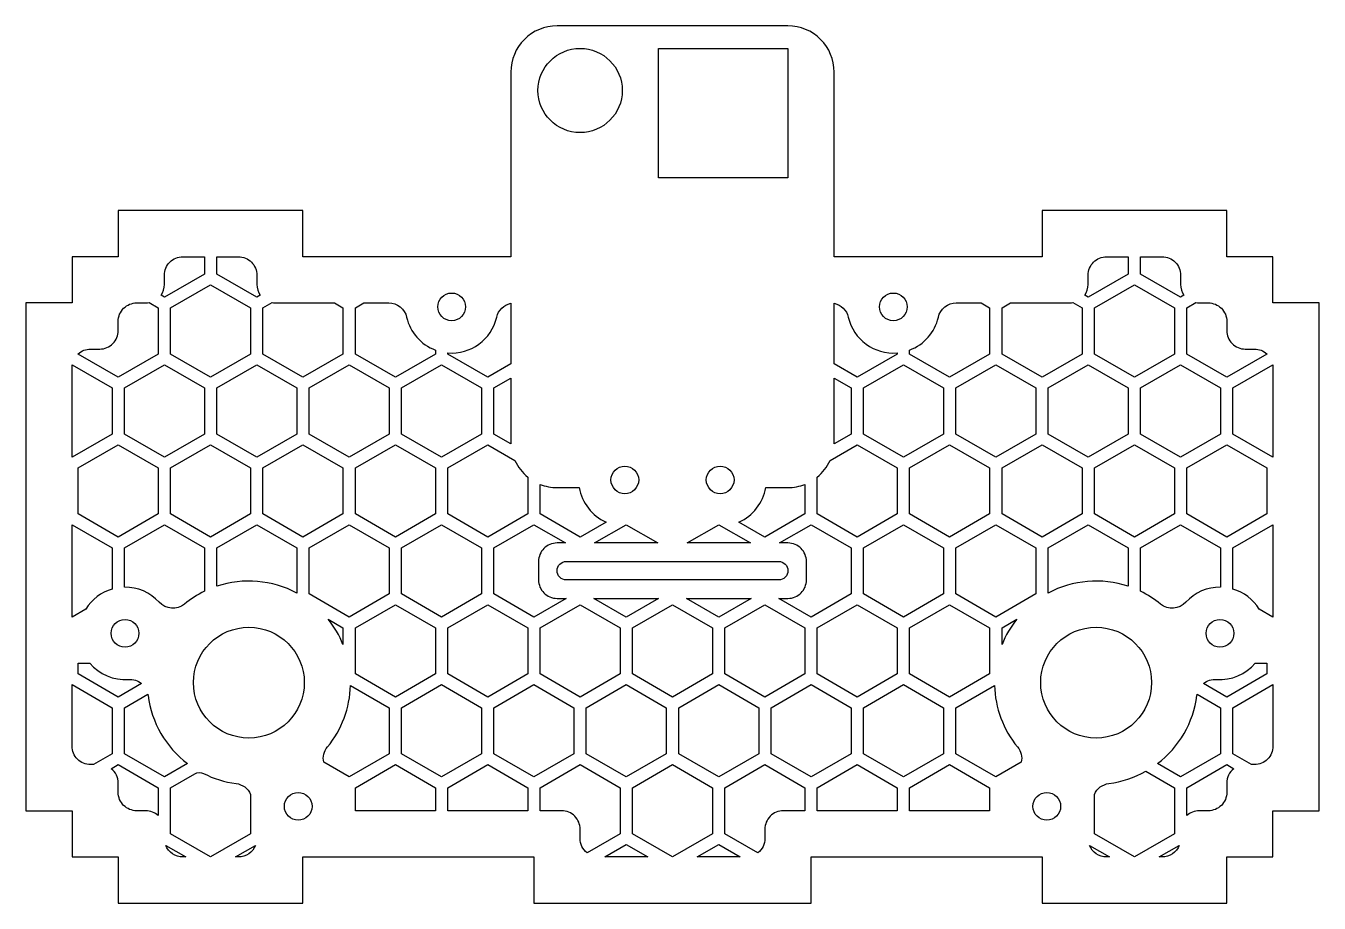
# Model space of a CAD drawing. Header units: millimetres. Extents: x -55 to 85, y 0 to 95.
import ezdxf

# ---------------------------------------------------------------- set-up
doc = ezdxf.new("R2010")
doc.units = ezdxf.units.MM

msp = doc.modelspace()

# ---------------------------------------------------------------- linework, layer by layer
for points in [[(-25, 70), (-25, 75), (-45, 75), (-45, 70), (-50, 70), (-50, 65), (-55, 65), (-55, 10), (-50, 10), (-50, 5), (-45, 5), (-45, 0), (-25, 0), (-25, 5), (0, 5), (0, 0), (30, 0), (30, 5), (55, 5), (55, 0), (75, 0), (75, 5), (80, 5), (80, 10), (85, 10), (85, 65), (80, 65), (80, 70), (75, 70), (75, 75), (55, 75), (55, 70), (32.5, 70), (32.5, 90, 0.414214), (27.5, 95), (2.5, 95, 0.414214), (-2.5, 90), (-2.5, 70)], [(-40, 65.62), (-40.37, 65.84, 0.156392), (-40, 67), (-40, 68, -0.414214), (-38, 70), (-35.67, 70), (-35.67, 68.12)], [(-32, 70, -0.414214), (-30, 68), (-30, 67, 0.156391), (-29.63, 65.84), (-30, 65.62), (-34.33, 68.12), (-34.33, 70)], [(60, 68, -0.414214), (62, 70), (64.33, 70), (64.33, 68.12), (60, 65.62), (59.63, 65.84, 0.156391), (60, 67)], [(68, 70, -0.414214), (70, 68), (70, 67, 0.156392), (70.37, 65.84), (70, 65.62), (65.67, 68.12), (65.67, 70)], [(-45, 63, -0.414214), (-43, 65), (-42, 65, 0.043421), (-41.65, 65.03), (-40.67, 64.46), (-40.67, 59.46), (-45, 56.96), (-49.33, 59.46), (-49.33, 59.49, -0.183929), (-48, 60), (-47, 60, 0.414214), (-45, 62)], [(-29.33, 64.46), (-28.35, 65.03, 0.043422), (-28, 65), (-21.6, 65), (-20.67, 64.46), (-20.67, 59.46), (-25, 56.96), (-29.33, 59.46)], [(-19.33, 64.46), (-18.4, 65), (-15.72, 65, -0.349383), (-13.78, 63.45, 0.250894), (-10.67, 59.89), (-10.67, 59.46), (-15, 56.96), (-19.33, 59.46)], [(-9.33, 59.46), (-9.33, 59.59, 0.373573), (-4.03, 63.45, -0.291231), (-2.5, 64.96), (-2.5, 58.4), (-5, 56.96)], [(32.5, 64.96, -0.291231), (34.03, 63.45, 0.373573), (39.33, 59.59), (39.33, 59.46), (35, 56.96), (32.5, 58.4)], [(45.72, 65), (48.4, 65), (49.33, 64.46), (49.33, 59.46), (45, 56.96), (40.67, 59.46), (40.67, 59.89, 0.250894), (43.78, 63.45, -0.349383)], [(51.6, 65), (58, 65, 0.043422), (58.35, 65.03), (59.33, 64.46), (59.33, 59.46), (55, 56.96), (50.67, 59.46), (50.67, 64.46)], [(75, 63), (75, 62, 0.414214), (77, 60), (78, 60, -0.183929), (79.33, 59.49), (79.33, 59.46), (75, 56.96), (70.67, 59.46), (70.67, 64.46), (71.65, 65.03, 0.043421), (72, 65), (73, 65, -0.414214)], [(-2.5, 56.86), (-2.5, 50, 0.012968), (-2.49, 49.74), (-4.33, 50.8), (-4.33, 55.8)], [(32.49, 49.74, 0.012968), (32.5, 50), (32.5, 56.86), (34.33, 55.8), (34.33, 50.8)], [(-9.33, 47.14), (-5, 49.64), (-2.06, 47.94, 0.115468), (-0.67, 46.13), (-0.67, 42.14), (-5, 39.64), (-9.33, 42.14)], [(39.33, 47.14), (39.33, 42.14), (35, 39.64), (30.67, 42.14), (30.67, 46.13, 0.115468), (32.06, 47.94), (35, 49.64)], [(0.67, 42.14), (0.67, 45.35, 0.093959), (2.5, 45), (4.91, 45, 0.251602), (7.81, 41.26), (5, 39.64)], [(29.33, 42.14), (25, 39.64), (22.19, 41.26, 0.251602), (25.09, 45), (27.5, 45, 0.093959), (29.33, 45.35)], [(-45.67, 38.48), (-45.67, 34.01, 0.185154), (-48.51, 31.84), (-50, 30.98), (-50, 40.98)], [(-35.67, 38.48), (-35.67, 33.77, 0.058333), (-37.82, 32.39, -0.398286), (-40.57, 32.59, 0.214381), (-44.33, 34.21), (-44.33, 38.48), (-40, 40.98)], [(-30, 40.98), (-25.67, 38.48), (-25.67, 33.58, 0.205914), (-34.33, 34.31), (-34.33, 38.48)], [(-4.33, 38.48), (0, 40.98), (3.43, 39), (2.5, 39, 0.414214), (0.5, 37), (0.5, 35, 0.414214), (2.5, 33), (3.5, 33), (0, 30.98), (-4.33, 33.48)], [(27.5, 39), (26.57, 39), (30, 40.98), (34.33, 38.48), (34.33, 33.48), (30, 30.98), (26.5, 33), (27.5, 33, 0.414214), (29.5, 35), (29.5, 37, 0.414214)], [(55.67, 38.48), (60, 40.98), (64.33, 38.48), (64.33, 34.31, 0.205914), (55.67, 33.58)], [(70.57, 32.59, -0.398286), (67.82, 32.39, 0.058333), (65.67, 33.77), (65.67, 38.48), (70, 40.98), (74.33, 38.48), (74.33, 34.21, 0.214381)], [(80, 30.98), (78.51, 31.84, 0.185154), (75.67, 34.01), (75.67, 38.48), (80, 40.98)], [(3.5, 35, -1), (3.5, 37), (26.5, 37, -1), (26.5, 35)], [(-22.26, 30.74), (-20.67, 29.82), (-20.67, 28.02, 0.071939)], [(50.67, 29.82), (52.26, 30.74, 0.071939), (50.67, 28.02)], [(-49.33, 26), (-48.09, 26, 0.240581), (-43.9, 24.23, -0.192985), (-42.48, 23.78), (-45, 22.32), (-49.33, 24.82)], [(72.48, 23.78, -0.192985), (73.9, 24.23, 0.240581), (78.09, 26), (79.33, 26), (79.33, 24.82), (75, 22.32)], [(-50, 23.66), (-45.67, 21.16), (-45.67, 16.16), (-47.68, 15), (-48, 15, -0.414214), (-50, 17)], [(-44.33, 21.16), (-41.79, 22.63, -0.0176), (-41.77, 22.49, 0.201719), (-37.5, 15.11), (-40, 13.66), (-44.33, 16.16)], [(-20, 13.66), (-22.76, 15.25, -0.224283), (-22.35, 16.91, 0.166228), (-19.86, 23.58), (-15.67, 21.16), (-15.67, 16.16)], [(52.35, 16.91, -0.224283), (52.76, 15.25), (50, 13.66), (45.67, 16.16), (45.67, 21.16), (49.86, 23.58, 0.166228)], [(71.79, 22.63), (74.33, 21.16), (74.33, 16.16), (70, 13.66), (67.5, 15.11, 0.201719), (71.77, 22.49, -0.0176)], [(77.68, 15), (75.67, 16.16), (75.67, 21.16), (80, 23.66), (80, 17, -0.414214), (78, 15)], [(-45.75, 14.56), (-45, 15), (-40.67, 12.5), (-40.67, 9.49, 0.183926), (-42, 10), (-43, 10, -0.414214), (-45, 12), (-45, 13, 0.228437)], [(-36.72, 14.01, -0.251824), (-35.77, 14.04, 0.084309), (-32.25, 12.96, -0.2636), (-30.67, 11.78), (-30.67, 7.5), (-35, 5), (-39.33, 7.5), (-39.33, 12.5)], [(5, 7), (5, 8, 0.414214), (3, 10), (0.67, 10), (0.67, 12.5), (5, 15), (9.33, 12.5), (9.33, 7.5), (5.75, 5.44, -0.228436)], [(24.25, 5.44), (20.67, 7.5), (20.67, 12.5), (25, 15), (29.33, 12.5), (29.33, 10), (27, 10, 0.414214), (25, 8), (25, 7, -0.228436)], [(60.67, 11.78, -0.2636), (62.25, 12.96, 0.096442), (66.24, 14.28), (69.33, 12.5), (69.33, 7.5), (65, 5), (60.67, 7.5)], [(73, 10), (72, 10, 0.183926), (70.67, 9.49), (70.67, 12.5), (75, 15), (75.75, 14.56, 0.228437), (75, 13), (75, 12, -0.414214)], [(-38, 5, -0.306667), (-39.86, 6.26), (-37.68, 5)], [(-32.32, 5), (-30.14, 6.26, -0.306667), (-32, 5)], [(62, 5, -0.306667), (60.14, 6.26), (62.32, 5)], [(69.86, 6.26, -0.306667), (68, 5), (67.68, 5)]]:
    msp.add_lwpolyline(points, format="xyb", close=True)
for points in [[(27.5, 92.56), (27.5, 78.56), (13.5, 78.56), (13.5, 92.56)], [(-30.67, 64.46), (-30.67, 59.46), (-35, 56.96), (-39.33, 59.46), (-39.33, 64.46), (-35, 66.96)], [(60.67, 64.46), (65, 66.96), (69.33, 64.46), (69.33, 59.46), (65, 56.96), (60.67, 59.46)], [(-50, 48.3), (-49.98, 58.29), (-45.67, 55.8), (-45.67, 50.8)], [(-44.33, 55.8), (-40, 58.3), (-35.67, 55.8), (-35.67, 50.8), (-40, 48.3), (-44.33, 50.8)], [(-34.33, 55.8), (-30, 58.3), (-25.67, 55.8), (-25.67, 50.8), (-30, 48.3), (-34.33, 50.8)], [(-24.33, 55.8), (-20, 58.3), (-15.67, 55.8), (-15.67, 50.8), (-20, 48.3), (-24.33, 50.8)], [(-10, 48.3), (-14.33, 50.8), (-14.33, 55.8), (-10, 58.3), (-5.67, 55.8), (-5.67, 50.8)], [(44.33, 55.8), (44.33, 50.8), (40, 48.3), (35.67, 50.8), (35.67, 55.8), (40, 58.3)], [(54.33, 55.8), (54.33, 50.8), (50, 48.3), (45.67, 50.8), (45.67, 55.8), (50, 58.3)], [(55.67, 55.8), (60, 58.3), (64.33, 55.8), (64.33, 50.8), (60, 48.3), (55.67, 50.8)], [(74.33, 50.8), (70, 48.3), (65.67, 50.8), (65.67, 55.8), (70, 58.3), (74.33, 55.8)], [(75.67, 55.8), (79.98, 58.29), (80, 48.3), (75.67, 50.8)], [(-40.67, 42.14), (-45, 39.64), (-49.33, 42.14), (-49.33, 47.14), (-45, 49.64), (-40.67, 47.14)], [(-30.67, 42.14), (-35, 39.64), (-39.33, 42.14), (-39.33, 47.14), (-35, 49.64), (-30.67, 47.14)], [(-20.67, 42.14), (-25, 39.64), (-29.33, 42.14), (-29.33, 47.14), (-25, 49.64), (-20.67, 47.14)], [(-10.67, 42.14), (-15, 39.64), (-19.33, 42.14), (-19.33, 47.14), (-15, 49.64), (-10.67, 47.14)], [(49.33, 42.14), (45, 39.64), (40.67, 42.14), (40.67, 47.14), (45, 49.64), (49.33, 47.14)], [(59.33, 42.14), (55, 39.64), (50.67, 42.14), (50.67, 47.14), (55, 49.64), (59.33, 47.14)], [(69.33, 42.14), (65, 39.64), (60.67, 42.14), (60.67, 47.14), (65, 49.64), (69.33, 47.14)], [(79.33, 42.14), (75, 39.64), (70.67, 42.14), (70.67, 47.14), (75, 49.64), (79.33, 47.14)], [(-15.67, 38.48), (-15.67, 33.48), (-20, 30.98), (-24.33, 33.48), (-24.33, 38.48), (-20, 40.98)], [(-14.33, 33.48), (-14.33, 38.48), (-10, 40.98), (-5.67, 38.48), (-5.67, 33.48), (-10, 30.98)], [(6.57, 39), (10, 40.98), (13.43, 39)], [(16.57, 39), (20, 40.98), (23.43, 39)], [(40, 30.98), (35.67, 33.48), (35.67, 38.48), (40, 40.98), (44.33, 38.48), (44.33, 33.48)], [(54.33, 33.48), (50, 30.98), (45.67, 33.48), (45.67, 38.48), (50, 40.98), (54.33, 38.48)], [(-10.67, 24.82), (-15, 22.32), (-19.33, 24.82), (-19.33, 29.82), (-15, 32.32), (-10.67, 29.82)], [(-0.67, 24.82), (-5, 22.32), (-9.33, 24.82), (-9.33, 29.82), (-5, 32.32), (-0.67, 29.82)], [(5, 22.32), (0.67, 24.82), (0.67, 29.82), (5, 32.32), (9.33, 29.82), (9.33, 24.82)], [(13.5, 33), (10, 30.98), (6.5, 33)], [(10.67, 24.82), (10.67, 29.82), (15, 32.32), (19.33, 29.82), (19.33, 24.82), (15, 22.32)], [(16.5, 33), (23.5, 33), (20, 30.98)], [(29.33, 24.82), (25, 22.32), (20.67, 24.82), (20.67, 29.82), (25, 32.32), (29.33, 29.82)], [(39.33, 29.82), (39.33, 24.82), (35, 22.32), (30.67, 24.82), (30.67, 29.82), (35, 32.32)], [(45, 32.32), (49.33, 29.82), (49.33, 24.82), (45, 22.32), (40.67, 24.82), (40.67, 29.82)], [(-14.33, 16.16), (-14.33, 21.16), (-10, 23.66), (-5.67, 21.16), (-5.67, 16.16), (-10, 13.66)], [(4.33, 16.16), (0, 13.66), (-4.33, 16.16), (-4.33, 21.16), (0, 23.66), (4.33, 21.16)], [(14.33, 16.16), (10, 13.66), (5.67, 16.16), (5.67, 21.16), (10, 23.66), (14.33, 21.16)], [(24.33, 21.16), (24.33, 16.16), (20, 13.66), (15.67, 16.16), (15.67, 21.16), (20, 23.66)], [(25.67, 21.16), (30, 23.66), (34.33, 21.16), (34.33, 16.16), (30, 13.66), (25.67, 16.16)], [(40, 23.66), (44.33, 21.16), (44.33, 16.16), (40, 13.66), (35.67, 16.16), (35.67, 21.16)], [(-15, 15), (-10.67, 12.5), (-10.67, 10), (-19.33, 10), (-19.33, 12.5)], [(-5, 15), (-0.67, 12.5), (-0.67, 10), (-9.33, 10), (-9.33, 12.5)], [(10.67, 12.5), (15, 15), (19.33, 12.5), (19.33, 7.5), (15, 5), (10.67, 7.5)], [(39.33, 10), (30.67, 10), (30.67, 12.5), (35, 15), (39.33, 12.5)], [(49.33, 10), (40.67, 10), (40.67, 12.5), (45, 15), (49.33, 12.5)], [(10, 6.34), (12.32, 5), (10, 5), (7.68, 5)], [(17.68, 5), (20, 6.34), (22.32, 5), (20, 5)]]:
    msp.add_lwpolyline(points, close=True)
for centre, radius in [((5, 88), 4.56), ((-8.9, 64.57), 1.5), ((38.9, 64.57), 1.5), ((9.84, 45.83), 1.5), ((20.16, 45.83), 1.5), ((-44.26, 29.22), 1.5), ((-30.86, 23.88), 6), ((60.86, 23.88), 6), ((74.26, 29.22), 1.5), ((-25.52, 10.48), 1.5), ((55.52, 10.48), 1.5)]:
    msp.add_circle(centre, radius)

doc.saveas('drawing.dxf')
